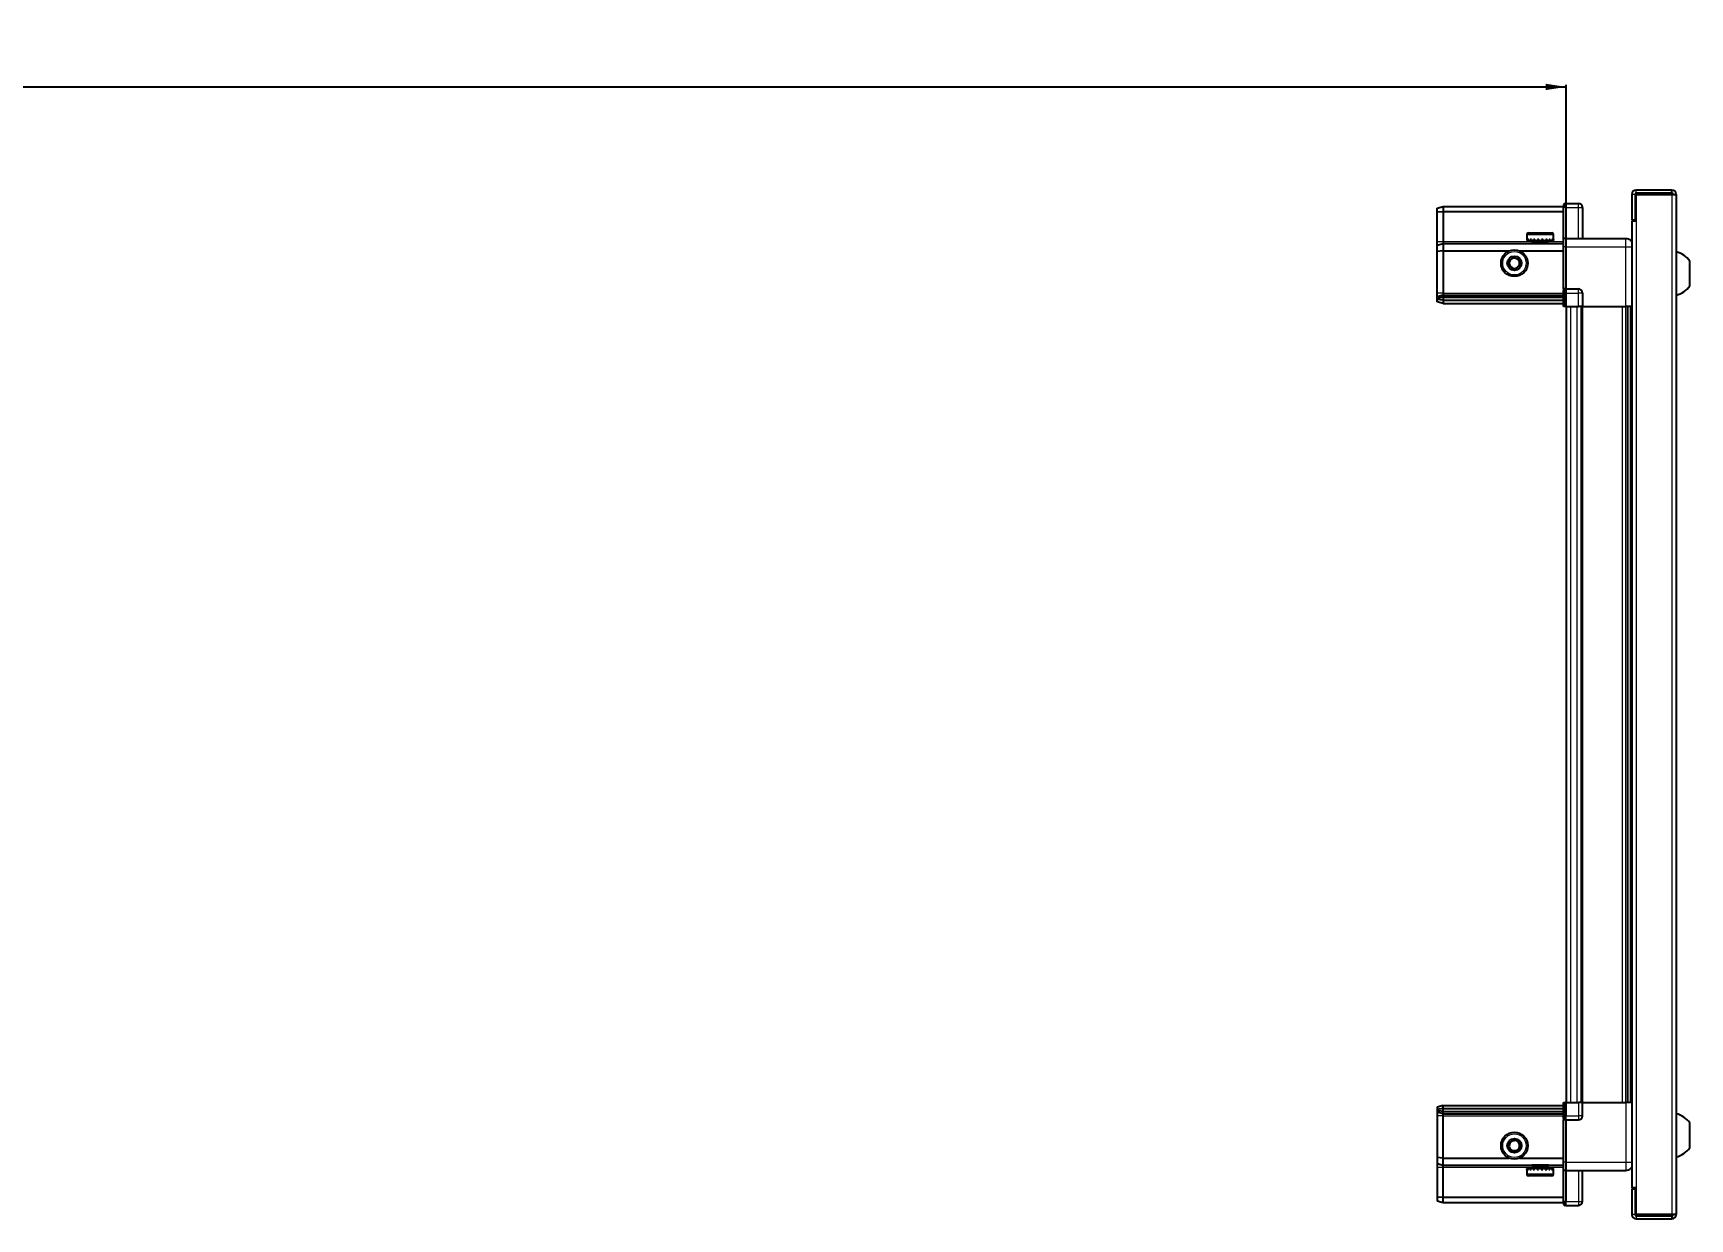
# Model space of a CAD drawing. Header units: millimetres. Extents: x 1014 to 3804, y -1521 to 1077.
# Drawn here: x 2532 to 3335, y 444 to 1019 of the extents above; entities that cross this region are included whole.
import ezdxf

# ---------------------------------------------------------------- set-up
doc = ezdxf.new("R2010")
doc.units = ezdxf.units.MM
doc.layers.add('FORMAT', color=7, linetype='Continuous')
doc.styles.add('SLDTEXTSTYLE0', font='TXT', dxfattribs={"width": 0.75})
doc.dimstyles.new('SLDDIMSTYLE0', dxfattribs={"dimtxt": 20, "dimasz": 10, "dimexe": 0, "dimexo": 0.0625, "dimgap": 5, "dimtad": 2, "dimdec": 1, "dimrnd": 1e-09, "dimzin": 12, "dimdsep": 46, "dimtxsty": 'SLDTEXTSTYLE0', "dimsah": 1, "dimcen": 0.09, "dimadec": 0, "dimazin": 3, "dimtfac": 1, "dimtofl": 0, "dimtmove": 0, "dimatfit": 3, "dimfxl": 0, "dimfrac": 2, "dimtolj": 1, "dimtzin": 12, "dimarcsym": 0})

# ---------------------------------------------------------------- blocks, each defined once
blk = doc.blocks.new('_D_4')
at = {"layer": 'FORMAT'}
for p, q in [((1575.39, 886.58), (1575.39, 994.07)), ((1575.39, 993.07), (3275.39, 993.07)), ((3275.39, 886.58), (3275.39, 994.07))]:
    blk.add_line(p, q, dxfattribs=at)
for points in [[(1575.39, 993.07), (1585.39, 991.53), (1585.39, 994.61)], [(3275.39, 993.07), (3265.39, 994.61), (3265.39, 991.53)]]:
    blk.add_solid(points, dxfattribs=at)
at = {"layer": 'FORMAT', "insert": (2395.84, 1018.85), "char_height": 20, "attachment_point": 1, "style": 'SLDTEXTSTYLE0'}
blk.add_mtext('1700', dxfattribs=at)

msp = doc.modelspace()

# ---------------------------------------------------------------- linework, layer by layer
at = {"color": 7, "linetype": 'Continuous', "lineweight": 25}
for p, q in [((3307.24, 940.97), (3307.24, 928.57)), ((3308.74, 940.97), (3308.74, 928.57)), ((3309.24, 928.07), (3309.24, 940.97)), ((3309.24, 940.97), (3326.64, 940.97)), ((3326.64, 943.07), (3309.34, 943.07)), ((3326.64, 941.57), (3309.34, 941.57)), ((3326.64, 941.57), (3326.64, 943.07)), ((3326.64, 940.97), (3328.74, 940.97)), ((3328.74, 940.97), (3328.74, 446.17)), ((3212.74, 934.27), (3215.74, 935.07)), ((3212.74, 932.42), (3212.74, 934.27)), ((3212.74, 932.42), (3215.74, 932.57)), ((3212.74, 918.07), (3212.74, 932.42)), ((3215.74, 935.07), (3215.74, 932.57)), ((3215.74, 935.07), (3274.04, 935.07)), ((3215.74, 932.57), (3215.74, 918.07)), ((3215.74, 932.57), (3274.04, 932.57)), ((3274.91, 936.57), (3274.04, 936.07)), ((3274.91, 936.57), (3274.04, 936.07)), ((3274.04, 936.07), (3274.04, 934.57)), ((3274.04, 919.77), (3274.04, 934.57)), ((3275.24, 936.57), (3274.91, 936.57)), ((3275.24, 936.57), (3274.91, 936.57)), ((3275.24, 936.57), (3275.24, 936.57)), ((3275.24, 934.57), (3275.24, 936.57)), ((3275.24, 936.57), (3281.24, 936.57)), ((3275.24, 934.57), (3275.24, 919.77)), ((3283.24, 934.57), (3283.24, 919.57)), ((3307.14, 928.07), (3307.14, 459.07)), ((3307.14, 928.07), (3309.24, 928.07)), ((3307.24, 928.57), (3308.74, 928.57)), ((3212.74, 916.27), (3212.74, 918.07)), ((3212.74, 916.27), (3215.74, 917.07)), ((3212.74, 913.24), (3212.74, 916.27)), ((3215.74, 918.07), (3215.74, 917.07)), ((3215.74, 917.07), (3215.74, 913.57)), ((3215.74, 917.07), (3274.04, 917.07)), ((3256.24, 921.47), (3256.24, 918.57)), ((3256.24, 918.57), (3256.28, 918.57)), ((3256.4, 919.07), (3256.28, 919.07)), ((3256.28, 919.07), (3256.28, 918.57)), ((3256.28, 918.57), (3256.4, 918.57)), ((3256.4, 919.07), (3256.4, 918.57)), ((3256.4, 918.57), (3256.81, 918.57)), ((3257.15, 919.07), (3256.81, 919.07)), ((3256.81, 919.07), (3256.81, 918.57)), ((3256.81, 918.57), (3257.15, 918.57)), ((3257.04, 922.27), (3268.44, 922.27)), ((3257.15, 919.07), (3257.15, 918.57)), ((3257.15, 918.57), (3257.92, 918.57)), ((3258.45, 919.07), (3257.92, 919.07)), ((3257.92, 919.07), (3257.92, 918.57)), ((3257.92, 918.57), (3258.45, 918.57)), ((3258.34, 918.57), (3258.34, 918.47)), ((3258.34, 918.47), (3267.14, 918.47)), ((3258.45, 919.07), (3258.45, 918.57)), ((3258.45, 918.57), (3259.51, 918.57)), ((3258.74, 918.07), (3259.43, 917.59)), ((3258.74, 918.07), (3266.74, 918.07)), ((3259.43, 917.59), (3258.74, 917.1)), ((3258.74, 917.1), (3258.74, 917.07)), ((3258.74, 917.1), (3266.74, 917.1)), ((3259.43, 917.59), (3266.05, 917.59)), ((3260.17, 919.07), (3259.51, 919.07)), ((3259.51, 919.07), (3259.51, 918.57)), ((3259.51, 918.57), (3260.17, 918.57)), ((3260.17, 919.07), (3260.17, 918.57)), ((3260.17, 918.57), (3261.41, 918.57)), ((3262.14, 919.07), (3261.41, 919.07)), ((3261.41, 919.07), (3261.41, 918.57)), ((3261.41, 918.57), (3261.84, 918.57)), ((3261.84, 919.07), (3261.84, 918.57)), ((3262.14, 919.07), (3262.14, 918.57)), ((3262.14, 918.57), (3263.44, 918.57)), ((3264.17, 919.07), (3263.44, 919.07)), ((3263.44, 919.07), (3263.44, 918.57)), ((3263.71, 919.07), (3263.71, 918.57)), ((3263.71, 918.57), (3264.17, 918.57)), ((3264.17, 919.07), (3264.17, 918.57)), ((3264.17, 918.57), (3265.4, 918.57)), ((3266.06, 919.07), (3265.4, 919.07)), ((3265.4, 919.07), (3265.4, 918.57)), ((3265.4, 918.57), (3266.06, 918.57)), ((3266.05, 917.59), (3266.74, 918.07)), ((3266.74, 917.1), (3266.05, 917.59)), ((3266.06, 919.07), (3266.06, 918.57)), ((3266.06, 918.57), (3267.1, 918.57)), ((3266.74, 917.07), (3266.74, 917.1)), ((3267.62, 919.07), (3267.1, 919.07)), ((3267.1, 919.07), (3267.1, 918.57)), ((3267.1, 918.57), (3267.62, 918.57)), ((3267.14, 918.47), (3267.14, 918.57)), ((3267.62, 919.07), (3267.62, 918.57)), ((3267.62, 918.57), (3268.38, 918.57)), ((3268.71, 919.07), (3268.38, 919.07)), ((3268.38, 919.07), (3268.38, 918.57)), ((3268.38, 918.57), (3268.71, 918.57)), ((3268.71, 919.07), (3268.71, 918.57)), ((3268.71, 918.57), (3269.11, 918.57)), ((3269.22, 919.07), (3269.11, 919.07)), ((3269.11, 919.07), (3269.11, 918.57)), ((3269.11, 918.57), (3269.22, 918.57)), ((3269.22, 919.07), (3269.22, 918.57)), ((3269.22, 918.57), (3269.24, 918.57)), ((3269.24, 918.57), (3269.24, 921.47)), ((3274.04, 919.57), (3274.04, 919.77)), ((3275.24, 919.57), (3274.04, 919.57)), ((3274.04, 915.57), (3274.04, 919.57)), ((3275.24, 919.77), (3275.24, 919.57)), ((3275.24, 919.57), (3275.24, 915.57)), ((3275.24, 919.57), (3304.24, 919.57)), ((3215.74, 913.57), (3212.74, 913.24)), ((3212.74, 893.07), (3212.74, 913.24)), ((3215.74, 913.57), (3215.74, 893.07)), ((3215.74, 913.57), (3247.74, 913.57)), ((3252.74, 913.57), (3274.04, 913.57)), ((3274.04, 895.27), (3274.04, 915.57)), ((3275.24, 915.57), (3275.24, 895.27)), ((3335.34, 896.57), (3335.34, 908.57)), ((3212.74, 891.27), (3212.74, 893.07)), ((3215.74, 893.07), (3215.74, 892.07)), ((3274.04, 895.07), (3274.04, 895.27)), ((3275.24, 895.07), (3274.04, 895.07)), ((3274.04, 895.07), (3274.04, 894.39)), ((3274.04, 886.57), (3274.04, 894.39)), ((3274.91, 893.07), (3274.91, 886.57)), ((3275.24, 895.27), (3275.24, 895.07)), ((3275.24, 893.07), (3275.24, 895.07)), ((3275.24, 893.07), (3275.24, 895.07)), ((3275.24, 895.07), (3281.24, 895.07)), ((3275.24, 893.07), (3275.24, 886.57)), ((3283.24, 893.07), (3283.24, 886.57)), ((3215.74, 892.07), (3212.74, 891.27)), ((3212.74, 890.53), (3212.74, 891.27)), ((3215.74, 891.07), (3212.74, 890.53)), ((3212.74, 890.03), (3212.74, 890.53)), ((3215.74, 889.57), (3212.74, 890.03)), ((3212.74, 888.87), (3212.74, 890.03)), ((3215.74, 888.07), (3212.74, 888.87)), ((3215.74, 892.07), (3215.74, 891.07)), ((3215.74, 892.07), (3274.04, 892.07)), ((3215.74, 891.07), (3274.04, 891.07)), ((3215.74, 891.07), (3215.74, 889.57)), ((3215.74, 889.57), (3215.74, 888.07)), ((3215.74, 889.57), (3274.04, 889.57)), ((3215.74, 888.07), (3274.04, 888.07)), ((3274.91, 886.57), (3274.04, 886.57)), ((3275.24, 886.57), (3274.91, 886.57)), ((3275.24, 886.57), (3281.24, 886.57)), ((3275.39, 886.57), (3275.39, 500.57)), ((3283.24, 886.57), (3281.24, 886.57)), ((3282.59, 886.57), (3282.59, 500.57)), ((3283.24, 886.57), (3304.24, 886.57)), ((3305.27, 500.57), (3305.27, 886.57)), ((3305.3, 500.57), (3305.3, 886.57)), ((3307.09, 886.57), (3307.09, 500.57)), ((3215.74, 499.07), (3212.74, 498.27)), ((3215.74, 497.57), (3215.74, 499.07)), ((3215.74, 499.07), (3274.04, 499.07)), ((3274.04, 492.75), (3274.04, 500.57)), ((3274.04, 500.57), (3274.91, 500.57)), ((3274.91, 500.57), (3274.91, 500.57)), ((3274.91, 500.57), (3274.91, 494.07)), ((3275.24, 500.57), (3274.91, 500.57)), ((3275.24, 500.57), (3275.24, 494.07)), ((3275.24, 500.57), (3275.24, 500.57)), ((3275.24, 500.57), (3281.24, 500.57)), ((3275.24, 500.57), (3275.24, 494.07)), ((3283.24, 500.57), (3281.24, 500.57)), ((3283.24, 494.07), (3283.24, 500.57)), ((3283.24, 500.57), (3304.24, 500.57)), ((3212.74, 498.27), (3212.74, 497.12)), ((3215.74, 497.57), (3212.74, 497.12)), ((3212.74, 497.12), (3212.74, 496.62)), ((3215.74, 496.07), (3212.74, 496.62)), ((3212.74, 496.62), (3212.74, 495.87)), ((3215.74, 495.07), (3212.74, 495.87)), ((3212.74, 495.87), (3212.74, 494.07)), ((3212.74, 494.07), (3212.74, 473.9)), ((3215.74, 496.07), (3215.74, 497.57)), ((3215.74, 497.57), (3274.04, 497.57)), ((3215.74, 496.07), (3274.04, 496.07)), ((3215.74, 495.07), (3215.74, 496.07)), ((3215.74, 495.07), (3274.04, 495.07)), ((3215.74, 494.07), (3215.74, 495.07)), ((3215.74, 473.57), (3215.74, 494.07)), ((3274.04, 492.75), (3274.04, 492.07)), ((3275.24, 492.07), (3274.04, 492.07)), ((3274.04, 491.87), (3274.04, 492.07)), ((3274.04, 471.57), (3274.04, 491.87)), ((3275.24, 492.07), (3275.24, 494.07)), ((3275.24, 492.07), (3275.24, 491.87)), ((3275.24, 492.07), (3281.24, 492.07)), ((3275.24, 491.87), (3275.24, 471.57)), ((3335.34, 478.57), (3335.34, 490.57)), ((3215.74, 473.57), (3212.74, 473.9)), ((3212.74, 473.9), (3212.74, 470.87)), ((3212.74, 470.87), (3215.74, 470.07)), ((3212.74, 470.87), (3212.74, 469.07)), ((3212.74, 469.07), (3212.74, 454.73)), ((3215.74, 473.57), (3247.74, 473.57)), ((3215.74, 470.07), (3215.74, 473.57)), ((3215.74, 470.07), (3274.04, 470.07)), ((3215.74, 469.07), (3215.74, 470.07)), ((3215.74, 454.57), (3215.74, 469.07)), ((3252.74, 473.57), (3274.04, 473.57)), ((3256.24, 468.57), (3256.24, 465.67)), ((3256.26, 468.57), (3256.24, 468.57)), ((3256.26, 468.07), (3256.26, 468.57)), ((3256.36, 468.57), (3256.26, 468.57)), ((3256.26, 468.07), (3256.36, 468.07)), ((3256.36, 468.07), (3256.36, 468.57)), ((3256.73, 468.57), (3256.36, 468.57)), ((3256.73, 468.07), (3256.73, 468.57)), ((3257.05, 468.57), (3256.73, 468.57)), ((3256.73, 468.07), (3257.05, 468.07)), ((3257.05, 468.07), (3257.05, 468.57)), ((3257.79, 468.57), (3257.05, 468.57)), ((3257.79, 468.07), (3257.79, 468.57)), ((3258.3, 468.57), (3257.79, 468.57)), ((3257.79, 468.07), (3258.3, 468.07)), ((3258.3, 468.07), (3258.3, 468.57)), ((3259.33, 468.57), (3258.3, 468.57)), ((3258.34, 468.67), (3258.34, 468.57)), ((3267.14, 468.67), (3258.34, 468.67)), ((3258.74, 470.07), (3258.74, 470.04)), ((3258.74, 470.04), (3259.43, 469.55)), ((3266.74, 470.04), (3258.74, 470.04)), ((3259.43, 469.55), (3258.74, 469.07)), ((3266.74, 469.07), (3258.74, 469.07)), ((3259.33, 468.07), (3259.33, 468.57)), ((3259.98, 468.57), (3259.33, 468.57)), ((3259.33, 468.07), (3259.98, 468.07)), ((3266.05, 469.55), (3259.43, 469.55)), ((3259.98, 468.07), (3259.98, 468.57)), ((3261.21, 468.57), (3259.98, 468.57)), ((3261.21, 468.07), (3261.21, 468.57)), ((3261.71, 468.57), (3261.21, 468.57)), ((3261.21, 468.07), (3261.94, 468.07)), ((3261.71, 468.07), (3261.71, 468.57)), ((3261.94, 468.07), (3261.94, 468.57)), ((3263.24, 468.57), (3261.94, 468.57)), ((3263.24, 468.07), (3263.24, 468.57)), ((3263.24, 468.07), (3263.97, 468.07)), ((3263.57, 468.07), (3263.57, 468.57)), ((3263.97, 468.57), (3263.57, 468.57)), ((3263.97, 468.07), (3263.97, 468.57)), ((3265.22, 468.57), (3263.97, 468.57)), ((3265.22, 468.07), (3265.22, 468.57)), ((3265.88, 468.57), (3265.22, 468.57)), ((3265.22, 468.07), (3265.88, 468.07)), ((3265.88, 468.07), (3265.88, 468.57)), ((3266.95, 468.57), (3265.88, 468.57)), ((3266.05, 469.55), (3266.74, 470.04)), ((3266.74, 469.07), (3266.05, 469.55)), ((3266.74, 470.04), (3266.74, 470.07)), ((3266.95, 468.07), (3266.95, 468.57)), ((3267.49, 468.57), (3266.95, 468.57)), ((3266.95, 468.07), (3267.49, 468.07)), ((3267.14, 468.57), (3267.14, 468.67)), ((3267.49, 468.07), (3267.49, 468.57)), ((3268.28, 468.57), (3267.49, 468.57)), ((3268.28, 468.07), (3268.28, 468.57)), ((3268.63, 468.57), (3268.28, 468.57)), ((3268.28, 468.07), (3268.63, 468.07)), ((3268.63, 468.07), (3268.63, 468.57)), ((3269.06, 468.57), (3268.63, 468.57)), ((3269.06, 468.07), (3269.06, 468.57)), ((3269.19, 468.57), (3269.06, 468.57)), ((3269.06, 468.07), (3269.19, 468.07)), ((3269.19, 468.07), (3269.19, 468.57)), ((3269.24, 468.57), (3269.19, 468.57)), ((3269.24, 465.67), (3269.24, 468.57)), ((3274.04, 467.57), (3274.04, 471.57)), ((3275.24, 467.57), (3274.04, 467.57)), ((3274.04, 467.37), (3274.04, 467.57)), ((3274.04, 452.57), (3274.04, 467.37)), ((3275.24, 471.57), (3275.24, 467.57)), ((3275.24, 467.57), (3275.24, 467.37)), ((3275.24, 467.57), (3304.24, 467.57)), ((3275.24, 467.37), (3275.24, 452.57)), ((3275.24, 467.37), (3275.24, 452.57)), ((3283.24, 452.57), (3283.24, 467.57)), ((3268.44, 464.87), (3257.04, 464.87)), ((3309.24, 459.07), (3307.14, 459.07)), ((3307.24, 458.57), (3308.74, 458.57)), ((3307.24, 458.57), (3307.24, 446.17)), ((3308.74, 458.57), (3308.74, 446.17)), ((3309.24, 446.17), (3309.24, 459.07)), ((3212.74, 454.73), (3215.74, 454.57)), ((3212.74, 454.73), (3212.74, 452.87)), ((3212.74, 452.87), (3215.74, 452.07)), ((3215.74, 454.57), (3274.04, 454.57)), ((3215.74, 452.07), (3215.74, 454.57)), ((3215.74, 452.07), (3274.04, 452.07)), ((3274.04, 452.57), (3274.04, 451.07)), ((3274.04, 451.07), (3274.91, 450.57)), ((3275.24, 450.57), (3274.91, 450.57)), ((3275.24, 450.57), (3275.24, 452.57)), ((3275.24, 450.57), (3281.24, 450.57)), ((3326.64, 446.17), (3309.24, 446.17)), ((3309.34, 445.57), (3326.64, 445.57)), ((3309.34, 444.07), (3326.64, 444.07)), ((3328.74, 446.17), (3326.64, 446.17)), ((3326.64, 445.57), (3326.64, 444.07))]:
    msp.add_line(p, q, dxfattribs=at)
at = {"color": 8, "linetype": 'Continuous', "lineweight": 18}
for p, q in [((3308.74, 940.97), (3307.24, 940.97)), ((3309.34, 941.57), (3309.34, 943.07)), ((3326.64, 940.97), (3326.64, 446.17)), ((3275.24, 934.57), (3274.04, 934.57)), ((3275.24, 934.57), (3281.24, 934.57)), ((3281.24, 934.57), (3281.24, 936.57)), ((3281.24, 919.57), (3281.24, 934.57)), ((3281.24, 934.57), (3283.24, 934.57)), ((3309.24, 928.07), (3309.24, 459.07)), ((3212.74, 918.07), (3215.74, 918.07)), ((3215.74, 918.07), (3258.74, 918.07)), ((3256.24, 921.47), (3269.24, 921.47)), ((3266.74, 918.07), (3274.04, 918.07)), ((3274.04, 919.77), (3275.24, 919.77)), ((3275.24, 915.57), (3274.04, 915.57)), ((3275.24, 915.57), (3304.24, 915.57)), ((3304.24, 886.57), (3304.24, 915.57)), ((3215.74, 893.07), (3212.74, 893.07)), ((3215.74, 893.07), (3274.04, 893.07)), ((3274.04, 895.27), (3275.24, 895.27)), ((3275.24, 893.07), (3274.91, 893.07)), ((3275.24, 893.07), (3281.24, 893.07)), ((3281.24, 893.07), (3281.24, 895.07)), ((3283.24, 893.07), (3281.24, 893.07)), ((3281.24, 886.57), (3281.24, 893.07)), ((3277.39, 886.57), (3277.39, 500.57)), ((3280.59, 886.57), (3280.59, 500.57)), ((3283.24, 886.57), (3283.24, 500.57)), ((3302.65, 500.57), (3302.65, 886.57)), ((3304.06, 886.57), (3304.06, 500.57)), ((3306.51, 500.57), (3306.51, 886.57)), ((3275.24, 500.57), (3274.91, 500.57)), ((3281.24, 500.57), (3281.24, 494.07)), ((3304.24, 500.57), (3304.24, 471.57)), ((3215.74, 494.07), (3212.74, 494.07)), ((3215.74, 494.07), (3274.04, 494.07)), ((3275.24, 491.87), (3274.04, 491.87)), ((3275.24, 494.07), (3274.91, 494.07)), ((3275.24, 494.07), (3281.24, 494.07)), ((3283.24, 494.07), (3281.24, 494.07)), ((3281.24, 494.07), (3281.24, 492.07)), ((3212.74, 469.07), (3215.74, 469.07)), ((3215.74, 469.07), (3258.74, 469.07)), ((3266.74, 469.07), (3274.04, 469.07)), ((3275.24, 471.57), (3274.04, 471.57)), ((3275.24, 467.37), (3274.04, 467.37)), ((3275.24, 471.57), (3304.24, 471.57)), ((3281.24, 467.57), (3281.24, 452.57)), ((3269.24, 465.67), (3256.24, 465.67)), ((3275.24, 452.57), (3274.04, 452.57)), ((3275.24, 452.57), (3281.24, 452.57)), ((3281.24, 452.57), (3283.24, 452.57)), ((3281.24, 452.57), (3281.24, 450.57)), ((3308.74, 446.17), (3307.24, 446.17)), ((3309.34, 445.57), (3309.34, 444.07))]:
    msp.add_line(p, q, dxfattribs=at)
at = {"color": 7, "linetype": 'Continuous', "lineweight": 25}
for centre, radius in [((3250.24, 907.57), 6.5), ((3250.24, 907.57), 3.46), ((3250.24, 479.57), 6.5), ((3250.24, 479.57), 3.46)]:
    msp.add_circle(centre, radius, dxfattribs=at)
at = {"color": 8, "linetype": 'Continuous', "lineweight": 18}
for centre in [(3250.24, 907.57), (3250.24, 479.57)]:
    msp.add_circle(centre, 5.7, dxfattribs=at)
at = {"color": 7, "linetype": 'Continuous', "lineweight": 25}
for centre, radius, start, end in [((3309.34, 940.97), 2.1, 90, 180), ((3309.34, 940.97), 0.6, 90, 180), ((3326.64, 940.97), 2.1, 0, 90), ((3326.64, 940.97), 0.6, 0, 90), ((3281.24, 934.57), 2, 360, 90), ((3257.04, 921.47), 0.8, 90, 180), ((3258.34, 918.07), 0.4, 0, 90), ((3267.14, 918.07), 0.4, 90, 180), ((3268.44, 921.47), 0.8, 0, 90), ((3250.24, 907.57), 2.5, 120.74103, 180.74103), ((3250.24, 907.57), 2.5, 60.74103, 120.74103), ((3250.24, 907.57), 2.5, 0.74103, 60.74103), ((3325.72, 901.55), 11.91, 36.1266, 75.29965), ((3250.24, 907.57), 2.5, 180.74103, 240.74103), ((3250.24, 907.57), 2.5, 240.74103, 300.74103), ((3250.24, 907.57), 2.5, 300.74103, 0.74103), ((3281.24, 893.07), 2, 0, 90), ((3325.72, 903.6), 11.91, 284.70035, 323.8734), ((3281.24, 494.07), 2, 270, 0), ((3325.72, 483.55), 11.91, 36.1266, 75.29965), ((3250.24, 479.57), 2.5, 155.91157, 215.91157), ((3250.24, 479.57), 2.5, 95.91157, 155.91157), ((3250.24, 479.57), 2.5, 215.91157, 275.91157), ((3250.24, 479.57), 2.5, 35.91157, 95.91157), ((3250.24, 479.57), 2.5, 275.91157, 335.91157), ((3250.24, 479.57), 2.5, 335.91157, 35.91157), ((3325.72, 485.6), 11.91, 284.70035, 323.8734), ((3258.34, 469.07), 0.4, 270, 360), ((3267.14, 469.07), 0.4, 180, 270), ((3257.04, 465.67), 0.8, 180, 270), ((3268.44, 465.67), 0.8, 270, 360), ((3281.24, 452.57), 2, 270, 0), ((3309.34, 446.17), 2.1, 180, 270), ((3309.34, 446.17), 0.6, 180, 270), ((3326.64, 446.17), 0.6, 270, 0), ((3326.64, 446.17), 2.1, 270, 0)]:
    msp.add_arc(centre, radius, start, end, dxfattribs=at)
for centre, start_param, end_param in [((3271.45, 893.07), 0, 0.722734), ((3271.45, 494.07), 5.560451, 6.283185)]:
    msp.add_ellipse(centre, major_axis=(3.46, 0), ratio=0.57735, start_param=start_param, end_param=end_param, dxfattribs=at)
for points, knots in [([(3304.24, 919.57), (3304.68, 919.52), (3305.36, 919.45), (3306.18, 919.01), (3306.73, 918.58), (3307.01, 918.2), (3307.14, 918.02)], [0, 0, 0, 0, 0.384298, 0.591173, 0.802437, 1, 1, 1, 1]), ([(3247.73, 908.98), (3248.17, 909.25), (3249, 909.74), (3249.82, 910.23), (3250.21, 910.46)], [0, 0, 0, 0, 0.534686, 1, 1, 1, 1]), ([(3247.76, 906.1), (3247.76, 906.22), (3247.75, 906.82), (3247.74, 907.81), (3247.73, 908.64), (3247.73, 908.98)], [0, 0, 0, 0, 0.133125, 0.637099, 1, 1, 1, 1]), ([(3250.21, 910.46), (3250.66, 910.21), (3251.5, 909.73), (3252.34, 909.26), (3252.73, 909.05)], [0, 0, 0, 0, 0.534686, 1, 1, 1, 1]), ([(3252.73, 909.05), (3252.73, 908.7), (3252.74, 907.88), (3252.75, 906.88), (3252.76, 906.29), (3252.76, 906.16)], [0, 0, 0, 0, 0.362901, 0.866875, 1, 1, 1, 1]), ([(3250.28, 904.68), (3249.83, 904.94), (3248.99, 905.41), (3248.15, 905.88), (3247.76, 906.1)], [0, 0, 0, 0, 0.5346859, 1, 1, 1, 1]), ([(3252.76, 906.16), (3252.32, 905.9), (3251.49, 905.4), (3250.67, 904.91), (3250.28, 904.68)], [0, 0, 0, 0, 0.534686, 1, 1, 1, 1]), ([(3307.09, 886.57), (3307.06, 886.57), (3306.84, 886.57), (3306.12, 886.57), (3305.16, 886.57), (3304.5, 886.57), (3304.24, 886.57)], [0, 0, 0, 0, 0.071707, 0.420979, 0.770251, 1, 1, 1, 1]), ([(3307.09, 500.57), (3307.06, 500.57), (3306.84, 500.57), (3306.12, 500.57), (3305.16, 500.57), (3304.5, 500.57), (3304.24, 500.57)], [0, 0, 0, 0, 0.071707, 0.420979, 0.770251, 1, 1, 1, 1]), ([(3247.37, 479.27), (3247.58, 479.74), (3247.98, 480.63), (3248.37, 481.5), (3248.55, 481.91)], [0, 0, 0, 0, 0.534686, 1, 1, 1, 1]), ([(3249.07, 476.94), (3248.76, 477.35), (3248.2, 478.13), (3247.63, 478.91), (3247.37, 479.27)], [0, 0, 0, 0, 0.534686, 1, 1, 1, 1]), ([(3248.55, 481.91), (3248.89, 481.94), (3249.71, 482.03), (3250.7, 482.13), (3251.3, 482.19), (3251.42, 482.21)], [0, 0, 0, 0, 0.362901, 0.866875, 1, 1, 1, 1]), ([(3251.94, 477.23), (3251.81, 477.22), (3251.22, 477.16), (3250.23, 477.06), (3249.41, 476.97), (3249.07, 476.94)], [0, 0, 0, 0, 0.133125, 0.637099, 1, 1, 1, 1]), ([(3251.42, 482.21), (3251.73, 481.79), (3252.29, 481.01), (3252.85, 480.23), (3253.12, 479.87)], [0, 0, 0, 0, 0.534686, 1, 1, 1, 1]), ([(3253.12, 479.87), (3252.91, 479.4), (3252.51, 478.52), (3252.12, 477.64), (3251.94, 477.23)], [0, 0, 0, 0, 0.534686, 1, 1, 1, 1]), ([(3304.24, 467.57), (3304.68, 467.62), (3305.36, 467.69), (3306.18, 468.13), (3306.73, 468.56), (3307.01, 468.94), (3307.14, 469.12)], [0, 0, 0, 0, 0.3842982, 0.5911726, 0.8024372, 1, 1, 1, 1])]:
    msp.add_open_spline(points, degree=3, knots=knots, dxfattribs=at)
at = {"color": 8, "linetype": 'Continuous', "lineweight": 18}
for points in [[(3304.24, 915.57), (3304.24, 916.1), (3304.24, 917.14), (3304.24, 918.47), (3304.24, 919.39), (3304.24, 919.51), (3304.24, 919.57)], [(3304.24, 471.57), (3304.24, 471.05), (3304.24, 470), (3304.24, 468.68), (3304.24, 467.75), (3304.24, 467.63), (3304.24, 467.57)]]:
    msp.add_open_spline(points, degree=3, dxfattribs=at)
for points, knots in [([(3304.24, 915.57), (3304.68, 915.57), (3305.36, 915.57), (3306.18, 915.57), (3306.73, 915.57), (3307.01, 915.57), (3307.14, 915.57)], [0, 0, 0, 0, 0.3842982, 0.5911726, 0.8024372, 1, 1, 1, 1]), ([(3304.24, 471.57), (3304.68, 471.57), (3305.36, 471.57), (3306.18, 471.57), (3306.73, 471.57), (3307.01, 471.57), (3307.14, 471.57)], [0, 0, 0, 0, 0.384298, 0.591173, 0.802437, 1, 1, 1, 1])]:
    msp.add_open_spline(points, degree=3, knots=knots, dxfattribs=at)

# ---------------------------------------------------------------- dimensions: what is measured, and where the dimension line sits
at = {"layer": 'FORMAT'}
dim = msp.add_linear_dim(base=(3275.39, 993.07), p1=(1575.39, 886.57), p2=(3275.39, 886.57), angle=0, dimstyle='SLDDIMSTYLE0', dxfattribs=at)
dim.commit()
dim.dimension.update_dxf_attribs({"geometry": '_D_4', "text_midpoint": (2425.39, 993.07), "dimtype": 160})

doc.saveas('drawing.dxf')
